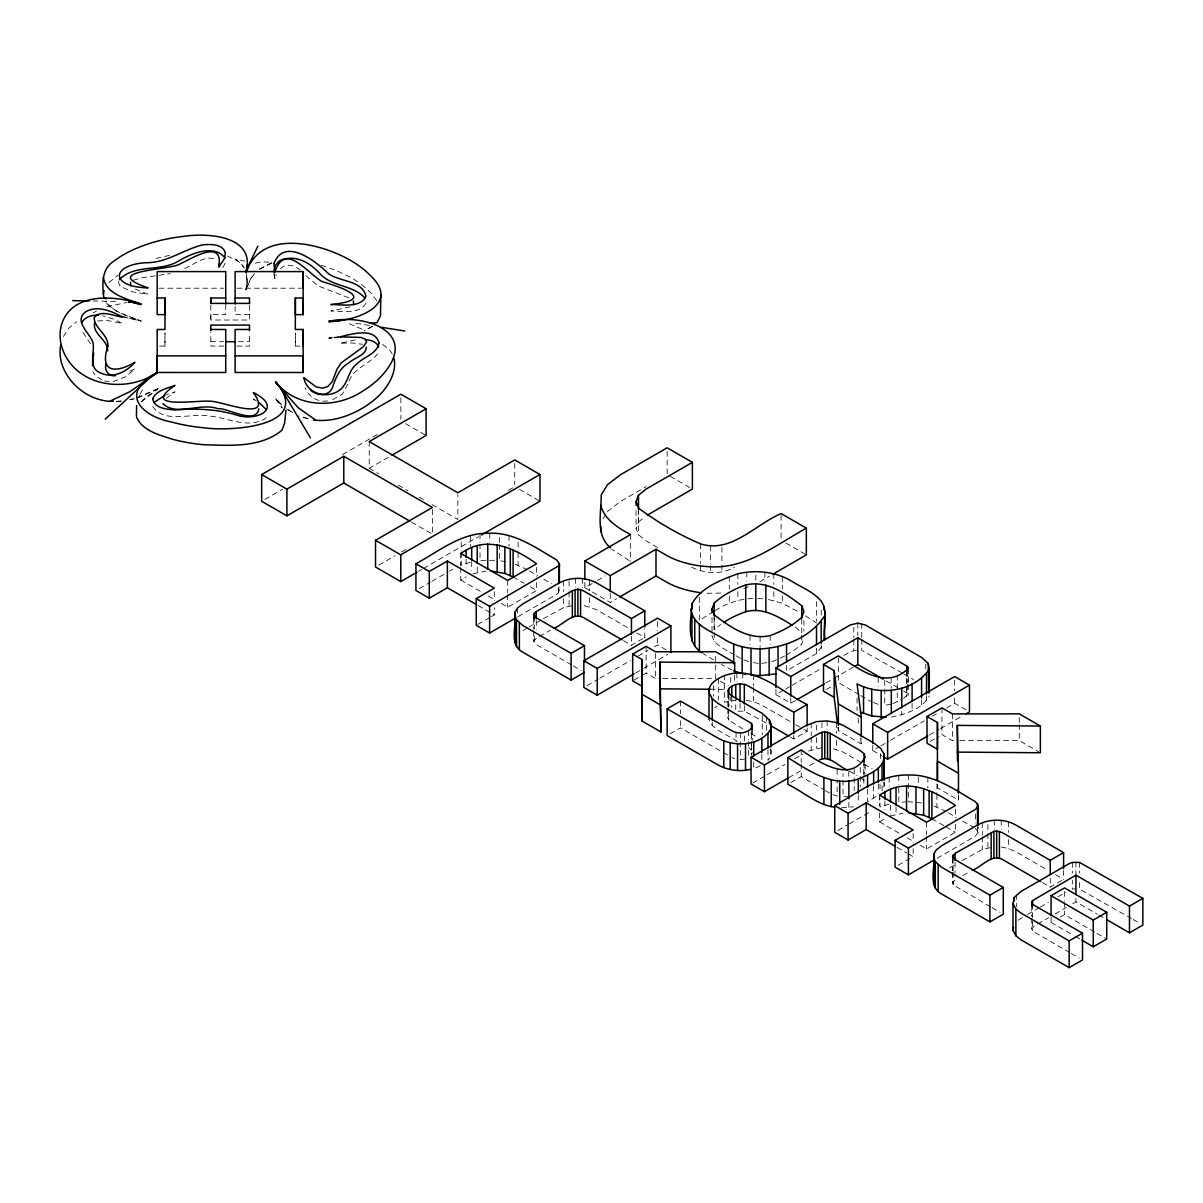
<?xml version="1.0" encoding="UTF-8"?>
<svg xmlns="http://www.w3.org/2000/svg" width="1203" height="1203" viewBox="0 0 1203 1203"><rect width="100%" height="100%" fill="white"/><g stroke="black" fill="none" stroke-linecap="round" stroke-linejoin="round"><path stroke-width="0.75" stroke-dasharray="5 3.75" d="M164.976 346.088L164.976 333.126L164.976 346.088L158.736 346.088M249.487 305.246L249.487 320.013L210.826 320.013L210.841 314.615L225.728 314.615L225.728 305.382M295.337 346.088L295.352 333.126L295.337 346.088L300.028 346.088M958.475 794.687L958.475 800.04L937.408 787.875L937.408 784.191M246.57 273.968L247.096 283.261L245.788 290.329L250.75 278.449L254.179 273.788M247.051 283.953L247.186 277.307M767.98 749.83L767.98 760.522L770.882 755.785L771.183 751.198L770.055 748.341M903.498 698.326L908.4 694.221L903.633 690.973M518.298 616.477L556.568 594.387L558.673 592.568L559.395 586.929M937.122 858.265L975.377 836.175L978.204 832.296L978.204 826.942M657.47 547.5L646.086 540.929L638.613 534.869L636.086 528.433L638.477 522.012L638.477 511.32M786.206 655.124A96.676 55.819 0 0 0 801.739 644.041L803.905 638.252M365.983 303.126C359.441 314.825 342.148 310.87 330.945 311.021L350.72 306.705M571.62 664.958L536.267 644.552L533.696 641.44L536.267 638.312M990.43 906.761L953.152 884.822L953.152 881.634L955.077 880.115L955.077 874.776M273.908 273.412L274.81 278.6L276.299 274.931M138.54 397.802L139.503 395.456M347.802 384.208L342.253 394.283L331.772 400.118M225.141 263.111L221.532 270.179M1069.693 952.52L1034.415 932.16L1031.753 929.017L1034.369 925.904M742.868 728.943L728.717 720.116L727.845 717.68L728.883 715.229M752.371 752.702L751.319 755.183L751.319 740.928M884.145 782.191L884.145 785.754L882.055 790.642L882.055 781.724M139.984 394.268L143.668 387.712M349.126 380.975C354.118 367.471 370.058 364.253 377.998 353.351M63.458 336.494L68.631 328.329L76.601 321.697M891.318 717.123C905.182 714.251 922.19 709.199 929.287 695.935M786.551 665.485L786.551 670.838L816.521 653.53L823.273 644.748M602.929 518.929L605.59 514.508M254.239 274.073L250.916 278.54L245.788 289.998L247.096 283.261L246.374 273.021M141.142 401.877L145.458 397.546L157.924 388.764M141.413 401.907L156.51 389.998M109.007 282.57L117.954 275.156M166.36 398.343L174.961 391.832L166.33 394.825M280.374 268.81C285.667 262.871 294.87 265.186 300.043 270.043M638.477 522.012L644.582 516.989M607.365 511.561L620.568 501.41L646.267 486.568M259.352 269.367L272.495 262.69M259.547 268.886L272.224 262.434L261.758 261.743L253.713 263.502M867.558 789.288L867.558 801.769L878.325 794.897M1018.129 920.205L1025.828 915.393M714.672 707.86L717.183 706.101M372.599 326.389L364.419 330.84M372.283 326.284L364.554 330.449M264.916 499.41L282.72 489.14M342.599 454.554L378.208 433.997M369.216 441.606L369.216 468.328L388.719 457.065M378.78 565.139L395.035 555.756M401.531 552.012L408.028 548.252M508.222 490.403L514.719 486.659M418.569 571.305L421.802 569.44M423.426 568.508L478.463 536.733M419.125 588.643L430.328 582.177M431.937 581.244L447.952 571.996M449.561 571.064L452.764 569.214M460.734 567.575L460.734 580.057L466.117 576.929M477.756 624.447L489.816 617.485M491.32 616.628L494.328 614.883L494.328 607.756M501.215 603.425L507.696 607.169L536.568 590.493L536.568 578.026M584.838 582.372L584.838 587.711L595.876 581.35M597.455 580.432L605.335 575.891M522.899 630.613L527.621 627.876M529.2 626.974L541.786 619.71M543.35 618.793L563.5 607.665L573.876 605.35M539.41 636.507L550.388 630.177M584.838 587.711L610.267 602.402L616.583 598.763M623.41 640.628L631.44 645.259L643.319 638.402M759.755 581.771L769.394 576.207M713.695 611.44L699.334 620.477L699.334 593.756M715.259 610.538C726.807 603.094 740.236 598.553 754.04 598.477M587.049 685.605L598.267 679.124M599.876 678.206L630.312 660.627M638.312 656.011L647.936 650.462M654.342 646.763L657.545 644.898L669.424 651.755M635.665 672.973L642.071 669.274M643.665 668.342L667.695 654.462M634.161 679.996L641.65 675.68M643.139 674.823L646.131 673.094L655.545 678.522L661.003 678.522M670.116 733.83L680.507 727.83L730.447 756.657M775.935 689.304L775.935 694.642L784.01 689.981M785.634 689.048L790.491 686.236M792.1 685.304L821.213 668.507M843.859 655.424L850.326 651.695L857.784 649.861M775.935 694.642L790.777 703.214L795.559 700.462M825.89 682.943L832.265 679.259M833.859 678.342L853.017 667.289M826.461 689.469L830.912 686.898M790.521 737.108L793.769 738.988L807.138 731.274L807.138 727.71M752.687 783.063L765.604 775.589M767.228 774.657L785.003 764.401M794.687 758.807L802.777 754.146M892.701 703.77L901.949 699.229M788.672 777.709L803.213 769.318M809.664 765.589L814.521 762.792M790.837 782.627L801.228 776.627L823.484 789.484M872.761 745.213L872.761 750.552L879.182 746.852M880.791 745.92L888.822 741.289M890.431 740.356L924.145 720.898M932.175 716.266L938.596 712.552M946.611 707.92L954.641 703.289L969.483 711.86M929.348 735.033L938.987 729.469M940.596 728.537L963.062 715.559M929.994 741.514L938.972 736.326M837.935 830.446L847.544 824.897M849.153 823.965L871.573 811.017M879.543 812.942L879.543 821.844L884.927 818.732M898.07 865.378L910.13 858.416M920.024 845.228L926.505 848.972L955.393 832.296L955.393 819.814M949.588 867.859L955.874 864.235M962.159 860.596L982.31 849.468L992.686 847.153M962.926 875.589L969.197 871.964M1042.219 882.416L1050.249 887.062L1062.129 880.205M1027.437 914.475L1038.685 907.979M1040.294 907.047L1048.324 902.415M1057.963 896.852L1065.993 892.205M1037.572 924.054L1048.76 917.588M1055.151 913.889L1066.354 907.438M1072.745 903.739L1075.948 901.889L1097.031 914.069M1051.076 917.077L1051.076 922.43L1054.069 920.701M1060.054 917.242L1064.535 914.656L1095.362 932.445M158.029 388.554L136.676 397.877M157.864 388.975L139.022 397.396M184.63 268.51C194.149 264.645 205.818 253.953 216.63 259.938M93.112 312.885L96.39 311.186M129.939 371.201L134.886 368.735L125.804 376.659L113.804 381.351A13.97 8.06 0 0 1 104.616 380.855M808.611 751.033L821.965 747.649M743.74 588.733L748.537 586.643M760.236 765.89L753.74 768.717L753.74 761.589M691.62 567.199C705.093 573.786 721.214 574.914 734.522 567.199M133.247 280.254L141.819 277.818L170.33 273.592M473.08 573.711L485.997 571.094M890.506 815.965L903.062 813.153M470.388 562.252L461.2 565.154L461.2 552.673M889.197 804.055L880.01 806.942L880.01 798.04M106.872 306.66L126.751 302.554M736.868 699.815L724.507 702.326L724.507 675.605M129.638 399.712L133.157 398.794M131.022 399.682L134.42 398.825M97.623 320.945L106.781 320.404L122.465 323.457L113.398 318.975L102.676 315.742M841.544 807.845L853.559 806.777M355.261 339.968L339.847 343.306L351.847 342.945L362.524 344.299M766.161 723.048L744.326 711.108L735.755 711.259L735.755 700.567M744.552 759.138L740.296 759.74L740.296 733.003M761.77 663.304L766.807 662.688M1075.918 888.701L1072.339 889.137L1072.339 880.235M338.81 336.75L328.855 337.938L338.705 337.276M339.742 337.005L328.855 338.284L338.103 337.682M848.777 796.236L843.002 796.897L843.002 773.74M891.182 704.387L884.731 705.108L884.731 678.387M116.601 401.276L121.338 400.93M116.18 401.622L122.917 401.155M906.942 801.86L898.821 802.326L898.821 786.281M327.637 400.93C318.118 402.494 308.344 396.84 305.066 387.742M707.093 593.29L722.642 593.034M159.037 288.209L223.878 288.209M236.946 288.209L301.306 288.209M249.487 314.615L235.111 314.615L235.111 305.382M210.826 341.697L223.713 341.697M238.45 341.697L249.487 341.697M223.863 346.088L210.826 346.088L210.826 332.464M236.916 346.088L249.487 346.088L249.487 332.464M662.838 678.522L715.71 678.492L715.71 653.545M941.964 707.875L941.964 734.597L952.415 740.627L957.994 740.627M959.844 740.627L1019.287 740.597L1038.73 751.83M710.387 689.244L727.198 689.379M92.962 300.991L116.886 301.427M757.664 598.477L763.093 598.808M494.628 560.267L480.012 560.523L480.012 544.478M753.364 662.673L758.401 663.304M355.847 323.276L370.344 325.562M746.371 700.417L753.514 701.65L761.649 705.018L794.145 723.77M833.303 748.777L843.468 752.251L862.551 763.258M768.461 599.56L782.296 603.199L799.303 612.282M505.846 561.726L499.486 560.568L499.486 544.523M921.483 802.942L908.566 801.769L908.566 775.033M120.947 316.133L141.142 320.78C128.345 316.554 113.939 312.449 105.503 301.216M123.262 316.915L141.142 321.126L118.541 312.254M584.192 605.59L596.598 609.726L628.733 628.267M1001.227 847.032L1008.37 848.461L1015.407 851.513L1047.542 870.07M307.712 418.824L298.765 415.937M308.163 418.614L300.299 416.163M321.276 265.262L335.577 270.164L350.93 277.577A119.653 69.082 0 0 1 358.659 282.54M515.079 564.237L526.448 569.214M933.904 806.025L945.257 811.017M227.578 255.968L238.66 261.637L243.623 267.216M873.483 702.567L878.19 704.266M832.867 794.597L837.138 796.16L837.138 780.115M349.276 323.772L365.261 330.524M743.8 659.74L750.01 662.236M732.056 757.589L734.717 758.687M101.984 379.998L95.323 375.562L92.902 371.516M348.675 297.818L318.193 285.968L305.742 275.562M244.976 261.111L235.472 259.096L241.878 264.359L244.45 268.013M732.146 670.101L721.334 664.447M135.172 289.006L148.134 294.314L132.27 291.788L120.841 286.645A13.97 8.06 0 0 1 118.811 281.442M670.312 476.343L692.387 489.08M785.845 543.034L806.341 554.884M805.499 615.861L816.581 622.989M902.325 673.078L861.754 650.312L861.754 639.62M903.934 674.011L913.588 679.59M886.25 680.943L897.318 687.334M405.591 423.651L426.103 435.486M519.455 489.38L539.967 501.23M629.124 560.493L611.59 549.139M859.122 694.612L838.341 682.612L838.341 655.891M860.716 695.545L871.904 701.996M734.552 654.928L720.717 646.943L714.206 641.575L712.011 635.755L712.011 616.162M736.086 655.815L740.702 658.492M837.874 726.973L838.341 730.672L861.288 743.935L861.288 738.582M872.761 750.552L881.679 755.695M713.605 659.981L703.289 653.74M369.216 468.328L378.885 473.907M398.223 485.08L407.892 490.659M419.17 497.17L425.621 500.884M432.057 504.613L457.847 519.501L457.847 494.553M529.621 571.049L537.546 575.62M543.891 579.29L551.816 583.861M636.763 632.913L644.793 637.545L644.793 628.643M720.447 681.229L728.356 685.785M795.769 724.702L802.266 728.462M803.89 729.394L807.138 731.274M864.145 764.176L872.085 768.777M948.43 812.852L956.355 817.423M962.701 821.093L973.798 827.484M1055.572 874.701L1063.602 879.348M1131.467 918.521L1079.482 889.107L1079.482 880.205M1133.091 919.468L1139.602 923.212M513.095 576.929L524.057 583.26M530.312 586.884L536.568 590.493M849.228 771.003L857.153 775.574M931.904 818.732L944.43 825.965M945.994 826.867L955.393 832.296M1098.655 915.017L1103.527 917.814M411.471 522.087L432.418 534.177L432.418 509.23M750.943 733.604L757.424 737.334M1096.986 933.393L1106.73 939.017M460.734 580.057L481.786 592.207M488.253 595.951L494.734 599.68M825.078 790.401L831.438 794.085M879.543 821.844L900.596 834.01M907.077 837.739L913.543 841.483M737.484 741.379L718.071 730.176L712.251 725.469L709.003 719.304M1051.076 922.43L1073.783 935.543M1075.407 936.475L1080.279 939.287M478.132 605.53L494.328 614.883M896.957 847.333L906.671 852.942M908.28 853.874L913.152 856.686L913.152 844.205M573.214 665.891L581.26 670.522M992.039 907.679L1000.069 912.325M1071.302 953.453L1079.317 958.069M288.479 409.847L292.93 412.719M256.374 400.945L253.367 399.005L255.908 402.479M116.962 311.457L108.3 305.066L105.458 301.502M286.63 408.96L292.69 412.915M382.644 344.404L390.013 350.464L392.479 354.238M795.288 627.109L801.739 632.447M860.325 777.409L864.1 780.567L864.1 764.522M748.807 747.92L751.559 750.221L751.559 741.304M975.377 828.401L978.204 832.296M281.412 404.328L275.517 398.373L282.479 408.118M280.991 404.298L275.517 398.704L281.773 407.291M90.571 343.863L82.09 331.156M376.81 300.735L370.87 292.991A119.653 69.082 0 0 0 360.043 283.532M558.673 588.417L559.395 590.493M152.721 406.434C164.6 424.058 190.931 412.719 208.525 415.997C226.781 417.291 246.239 428.689 263.998 419.381A13.97 8.06 0 0 0 267.036 416.343M858.01 717.98L858.701 723.544M860.581 738.371L861.288 743.935M883.979 782.251L884.145 785.754M958.385 796.356L958.475 800.04M1079.482 862.386L1079.482 873.077M1075.918 861.98L1075.918 874.446M1075.948 898.325L1075.948 901.889M1072.339 862.416L1072.339 873.107M1064.535 891.483L1064.535 900.4M1064.535 902.175L1064.535 914.656M1063.602 870.431L1063.602 877.558M1050.249 878.145L1050.249 887.062M1032.415 903.874L1032.415 930.596M1031.753 905.844L1031.753 916.536M1031.753 918.325L1031.753 929.017M1019.287 717.439L1019.287 722.777M1019.287 724.567L1019.287 740.597M1016.685 894.491L1016.685 906.957M1008.37 821.739L1008.37 832.431M1008.37 839.559L1008.37 848.461M1001.227 820.311L1001.227 829.213M994.295 820.19L994.295 829.093M987.889 824.656L987.889 831.784M987.889 833.574L987.889 847.829M982.31 822.747L982.31 835.213M982.31 837.002L982.31 849.468M977.483 826.656L977.483 834.371M975.377 814.145L975.377 823.063M955.393 809.123L955.393 818.04M955.077 862.295L955.077 872.987M954.641 680.116L954.641 690.808M954.641 697.935L954.641 703.289M953.152 858.1L953.152 870.942M953.152 872.355L953.152 884.822M952.415 713.905L952.415 740.627M952.505 858.28L952.505 870.761M952.505 872.536L952.505 883.228M937.408 784.311L937.408 787.875M936.926 783.83L936.926 792.732M936.926 794.521L936.926 806.987M927.844 777.379L927.844 788.07M926.521 695.74L926.521 701.093M926.505 822.235L926.505 834.717M926.505 836.491L926.505 848.972M925.769 663.966L925.769 671.094M921.588 699.68L921.588 705.033M918.295 777.424L918.295 784.551M913.152 833.514L913.152 842.431M912.1 703.379L912.1 710.507M908.22 668.507L908.4 683.53M908.22 684.552L908.22 695.244M907.739 670.251L907.739 682.718M907.739 684.507L907.739 693.409M906.791 671.424L906.791 682.116M906.791 689.244L906.791 692.808M906.626 669.8L906.626 684.056M906.626 685.83L906.626 696.522M901.769 711.454L901.769 715.018M898.821 775.589L898.821 784.506M897.258 675.199L897.258 701.935M896.04 807.002L896.04 814.13M891.182 677.665L891.182 688.357M890.506 805.273L890.506 814.19M889.197 777.318L889.197 786.236M884.927 800.912L884.927 809.83M880.641 753.664L880.641 760.792M880.01 783.785L880.01 790.912M879.543 795.123L879.543 805.815M878.19 677.545L878.19 686.462M878.325 784.206L878.325 793.108M873.634 785.785L873.634 798.266M865.183 764.281L865.183 773.198M863.814 760.522L863.814 785.469M861.754 623.575L861.754 637.831M860.265 767.379L860.265 774.506M860.265 776.296L860.265 786.988M858.265 795.138L858.265 804.04M857.784 623.139L857.784 635.605M857.062 698.101L857.062 710.567M854.205 769.108L854.205 790.491M853.814 627.184L853.814 637.876M853.814 639.65L853.814 650.342M848.777 771.288L848.777 778.416M848.867 802.386L848.867 807.724M838.341 727.108L838.341 730.672M837.138 769.424L837.138 778.341M836.401 722.597L836.401 733.289M836.401 740.416L836.401 749.319M827.093 720.928L827.093 729.845M821.965 722.702L821.965 729.83M821.183 610.056L821.183 615.41M821.183 645.049L821.183 648.612M816.581 601.605L816.581 621.214M816.521 648.176L816.521 653.53M816.611 725.153L816.611 730.492M816.611 737.619L816.611 748.311M811.228 723.078L811.228 735.544M811.228 737.334L811.228 749.8M803.905 620.432L803.905 631.124M801.739 619.094L801.739 633.349M801.739 635.139L801.739 644.041M801.228 749.905L801.228 762.386M801.228 764.161L801.228 776.627M793.769 735.424L793.769 738.988M790.777 697.875L790.777 703.214M782.296 576.478L782.296 588.944M782.296 596.071L782.296 603.199M781.108 515.365L781.108 540.312M773.815 573.801L773.815 584.493M773.815 591.62L773.815 600.538M770.882 748.657L770.882 755.785M770.161 635.545L770.161 644.462M766.356 716.462L766.356 732.492M764.897 572.192L764.897 581.109M762.266 715.199L762.266 734.792M761.86 754.492L761.86 761.619M760.085 636.778L760.085 647.47M755.86 575.214L755.86 582.342M753.514 674.913L753.514 685.605M753.514 687.394L753.514 701.65M752.371 729.544L752.371 740.236M751.559 732.401L751.559 739.529M751.319 728.462L751.319 739.153M750.01 635.515L750.01 644.417M748.492 730.732L748.492 739.65M748.492 741.424L748.492 757.469M746.807 572.162L746.807 581.079M744.552 735.965L744.552 741.319M744.326 705.755L744.326 711.108M742.792 673.063L742.792 681.981M740.04 703.514L740.04 710.642M737.845 573.771L737.845 584.463M737.845 591.59L737.845 600.492M736.868 673.094L736.868 681.996M736.041 732.507L736.041 741.424M734.672 675.184L734.672 682.312M731.8 696.898L731.8 707.59M730.717 677.424L730.717 684.552M730.717 697.033L730.717 700.597M729.304 576.448L729.304 588.929M729.304 596.056L729.304 603.184M728.883 695.635L728.883 706.326M728.717 693.394L728.717 707.65M728.717 709.424L728.717 720.116M727.845 692.733L727.845 706.988M727.845 708.778L727.845 717.68M721.905 547.185L721.905 563.23M721.905 565.004L721.905 572.132M718.432 678.492L718.432 699.875M714.206 614.838L714.206 630.883M714.206 632.658L714.206 641.575M714.146 617.47L714.146 629.936A96.676 55.819 0 0 1 720.717 624.537M713.424 685.575L713.424 696.266M712.251 721.905L712.251 725.469M710.537 546.027L710.537 563.846M710.537 565.621L710.537 572.748M700.492 543.861L700.492 563.47M700.492 565.245L700.492 570.598M680.507 701.093L680.507 713.574M680.507 720.702L680.507 727.83M667.154 451.351L667.154 474.508M657.545 621.74L657.545 630.658M657.545 637.785L657.545 644.898M655.545 653.575L655.545 678.522M646.131 646.357L646.131 673.094M638.613 508.147L638.613 534.869M636.086 510.613L636.086 528.433M631.44 636.357L631.44 645.259M630.552 534.598L630.552 561.32M610.267 593.485L610.267 602.402M589.56 579.936L589.56 590.628M589.56 597.756L589.56 606.658M582.417 578.508L582.417 587.425M575.47 578.387L575.47 587.305M569.079 581.079L569.079 589.981M569.079 591.771L569.079 606.026M563.5 580.944L563.5 591.635M563.5 598.763L563.5 607.665M558.673 587.229L558.673 592.568M536.568 567.335L536.568 576.237M536.267 620.507L536.267 629.41M534.343 616.297L534.343 629.154M534.343 635.906L534.343 643.034M533.696 618.267L533.696 628.958M533.696 630.748L533.696 641.44M518.117 542.027L518.117 550.944M518.117 552.718L518.117 565.199M517.591 607.951L517.591 616.868M514.719 463.486L514.719 484.869M509.034 535.576L509.034 546.267M507.696 580.432L507.696 592.914M507.696 594.688L507.696 607.169M499.486 537.395L499.486 542.748M494.328 591.711L494.328 600.628M489.756 533.23L489.756 542.147M480.012 533.786L480.012 542.703M477.215 566.989L477.215 572.342M471.696 561.696L471.696 570.598M470.388 535.515L470.388 546.207M466.117 559.109L466.117 568.027M461.2 541.982L461.2 550.899M460.734 553.32L460.734 565.801M400.87 397.757L400.87 419.14M274.81 273.773L274.81 278.6M210.826 305.246L210.826 320.013M156.089 258.48A119.653 69.082 0 0 1 170.119 255.322M784.582 655.996A96.676 55.819 0 0 1 779.529 658.492M776.491 659.815A96.676 55.819 0 0 1 771.77 661.695"/><path stroke-width="1.5" d="M225.728 355.862L157.172 355.862L157.247 372.825L152.586 375.817M157.172 297.998L164.976 297.983L164.976 329.472L157.172 329.472L157.247 372.825M225.728 297.998L210.841 297.998L210.826 303.397L249.487 303.397M295.352 297.998L295.352 314.615L303.141 314.615L303.141 297.998L295.352 297.998L295.337 329.472L303.141 329.472L303.141 346.088M249.487 329.472L235.111 329.472L235.111 372.479L303.141 372.494L303.141 329.472M303.141 314.615L303.141 271.592L235.111 271.592L235.111 304.058M642.026 721.033L642.071 659.56L632.673 654.131L632.673 680.868L642.071 686.296L642.026 721.033L660.988 731.98L659.951 662.116L734.672 662.703L734.672 673.394M937.408 780.521L937.453 722.537L927.017 716.507L927.017 743.243L937.453 749.274L937.453 722.537M93.669 352.945L92.436 365.667M247.262 264.976L246.089 272.254M807.138 725.92L807.138 704.537C781.86 692.402 755.258 664.417 724.507 675.605C717.484 678.567 708.026 683.575 709.003 692.567L712.251 698.748L718.071 703.439L751.559 723.484L752.371 729.544M285.968 410.358L284.66 422.945L282.239 429.591M273.968 271.983L275.111 265.788L279.021 261.246A13.97 8.06 0 0 1 286.961 258.525C300.524 256.585 312.404 265.066 320.93 274.735C333.096 286.87 353.381 285.186 364.78 297.923M584.463 672.372L571.109 680.086L522.899 652.267C508.328 644.477 516.914 625.109 515.095 612.101L517.591 607.951L522.899 603.876L559.079 582.989C570.613 576.944 585.109 576.718 596.598 582.989L644.793 610.823L644.793 626.853M514.914 642.808L515.095 612.101M1063.602 852.611L1050.249 860.325L1002.054 832.506L996.655 830.987L993.889 831.378L955.077 853.393L952.505 856.506L955.077 859.619L1003.287 887.453L1003.287 914.175L989.919 921.889L941.723 894.07C927.137 886.28 935.723 866.912 933.904 853.889L936.4 849.754L941.723 845.679L977.889 824.792C989.422 818.732 1003.919 818.521 1015.407 824.792L1063.602 852.611L1063.602 868.656M933.723 884.611L933.904 853.889M610.417 547.786C595.019 534.643 601.56 512.854 601.154 495.14L607.365 484.824L620.568 474.689L667.154 447.787L692.387 462.358L692.387 489.08L647.409 515.064M600.658 531.846L600.899 526.854M770.882 746.883L771.183 724.462L769.484 720.191L762.266 713.409L731.544 695.665L728.717 693.394L727.845 690.958L728.883 688.507C733.935 683.59 742.146 682.582 748.296 685.996L793.769 712.251L807.138 704.537M246.344 271.788C261.848 228.314 320.599 243.051 350.93 260.63A119.653 69.082 0 0 1 370.87 276.028C402.178 305.878 352.72 322.133 328.855 321.321C364.674 313.156 420.569 332.254 382.343 375.11A119.653 69.082 0 0 1 363.126 390.825C336.479 409.02 296.539 408.358 275.517 381.742C314.75 427.08 229.442 431.636 203.442 427.742A119.653 69.082 0 0 1 171.623 422.042C139.127 415.712 119.653 391.862 157.247 372.479L225.728 372.494L225.728 329.472L210.826 329.472M136.616 405.606L136.42 416.283M106.18 363.682C103.759 369.968 108.721 377.05 115.533 375.622M701.996 652.838C685.214 642.658 691.184 619.966 691.951 603.846C701.048 587.35 720.958 579.951 737.845 573.771C755.258 569.771 774.266 571.485 790.025 580.192C800.431 587.049 813.063 591.305 821.183 601.154C828.626 611.996 823.198 626.101 824.897 638.222M823.98 639.891L824.897 611.5M103.849 297.908C102.285 285.126 101.067 269.397 113.503 261.427C125.052 252.465 138.751 246.78 152.616 242.495A119.653 69.082 0 0 1 184.164 236.299C207.848 232.781 255.728 235.577 246.104 271.773M103.383 294.254L104.044 290.509M1142.85 898.37L1129.482 906.085L1075.948 875.167L1032.4 900.701L1032.415 903.874L1034.415 905.423L1082.52 933.197L1082.52 959.934L1069.166 967.633L1020.956 939.814L1015.873 935.754L1012.986 930.37L1012.986 903.648L1014.129 897.588L1021.016 891.453L1069.211 863.619L1072.339 862.416L1079.482 862.386L1142.85 898.37L1142.85 925.092L1129.482 932.806L1106.775 919.693M1012.986 930.37L1013.558 927.348M246.299 272.254L247.803 267.893M558.673 583.666L559.395 563.771L556.568 559.876C535.891 547.906 514.884 532.373 489.756 533.23C461.772 532.207 439.125 551.139 415.922 563.771L415.922 590.493L429.276 598.207L447.366 587.771L476.523 604.598M895.333 846.401L866.175 829.559L848.085 840.01L834.732 832.296L834.732 805.559C857.934 792.942 880.581 774.01 908.566 775.033C933.708 774.176 954.716 789.694 975.377 801.679L978.204 805.559L975.377 809.454L908.415 848.115L895.062 840.401L895.062 867.122L908.415 874.837L933.919 860.115M712.011 609.034L714.146 603.214A96.676 55.819 0 0 1 745.725 584.974C766.702 579.921 785.98 593.635 801.739 605.711L803.905 611.515L801.739 617.319A96.676 55.819 0 0 1 770.161 635.545C749.198 640.613 729.95 626.913 714.206 614.838L712.011 609.034L712.011 612.598M636.086 505.26L636.086 501.696L638.477 495.275L645.8 489.26L692.387 462.358M533.696 618.267L533.696 614.703L536.267 611.59L572.342 590.763L577.846 589.184L583.229 590.703L631.44 618.537L644.793 610.823M752.371 725.98L751.319 728.462C746.341 733.439 738.131 734.281 732.056 730.853L680.507 701.093L667.154 708.808L667.154 735.544L718.687 765.303C728.356 770.266 739.86 771.965 750.446 769.394M834.641 807.153C817.017 804.867 803.393 791.769 787.86 784.341L787.86 757.619C808.536 770.461 832.476 787.574 858.265 779.093C868.837 774.401 885.994 768.266 883.904 753.77L880.641 748.311L873.679 742.958L843.468 725.514L836.401 722.597L827.093 720.928L816.611 721.589L805.995 725.544L751.063 757.258L751.063 783.995L764.431 791.709L788.672 777.709M247.532 267.577L257.863 246.164M94.646 322.99C92.06 333.832 107.999 339.802 107.699 350.84M130.541 282.224L130.811 285.818M861.288 736.807L861.288 717.199L857.062 683.845C880.115 696.311 914.37 691.379 929.287 669.199L928.235 663.379L921.648 657.5L865.288 624.958L857.784 623.139L850.326 624.958L775.935 667.921L775.935 687.514M353.607 304.615L353.366 301.051M691.018 609.079C692.853 626.703 713.845 631.77 725.965 640.387C736.341 646.191 748.221 648.778 760.055 648.928C783.95 647.936 810.702 637.154 823.98 616.718M667.154 708.808L718.687 738.567C735.153 747.168 760.476 746.176 770.882 729.063M119.413 279.743C134.375 263.457 161.022 272.419 178.991 260.705C191.653 253.517 213.728 243.863 225.006 257.833M376.975 322.599L380.479 315.923L380.84 295.111M81.774 322.569C85.022 316.705 92.255 314.855 98.526 315.246M154.029 402.449L164.781 395.426M282.058 430.133C260.675 448.042 229.623 445.471 203.442 444.704A119.653 69.082 0 0 1 171.623 439.005C158.841 434.734 142.39 430.749 136.556 417.125M105.217 419.14L151.954 375.862M558.673 565.846L489.606 606.312L476.253 598.598L476.253 625.319L489.606 633.034L515.11 618.312M409.847 521.155L343.787 483.02L286.916 515.846L261.668 501.275L261.668 474.553L400.87 394.193L426.103 408.764L426.103 435.486L391.967 455.2M261.668 474.553L286.916 489.125L343.787 456.283L432.418 507.455L375.531 540.282L375.531 567.019L400.764 581.59L416.96 572.237M426.103 408.764L369.216 441.606L457.847 492.764L514.719 459.922L539.967 474.493L539.967 501.23L481.696 534.869M375.531 540.282L400.764 554.854L539.967 474.493M415.922 563.771L429.276 571.485L447.366 561.034L494.328 588.147L476.253 598.598M466.117 550.207L460.734 553.32L507.696 580.432L536.568 563.771C517.019 549.56 489.426 536.147 466.117 550.207L466.117 557.335M584.838 578.808L584.838 560.989L630.552 534.598C618.147 527.876 604.477 519.726 600.658 505.11M584.838 560.989L610.267 575.666L655.996 549.275L666.176 555.154A70.165 40.511 0 0 0 707.093 566.568C744.597 570.222 775.529 545.26 806.341 528.147L806.341 554.884L772.612 574.357M553.515 628.357C562.989 625.289 572.312 611.876 583.229 617.44L621.801 639.695M619.725 596.944L655.996 576.011L666.176 581.891A70.165 40.511 0 0 0 701.68 592.793M514.914 616.086L516.508 619.771L522.899 625.53L571.109 653.364L584.463 645.65L584.463 661.68M634.056 673.891L597.214 695.169L583.846 687.454L583.846 660.718L657.545 618.177L670.898 625.891L670.898 652.612M583.846 660.718L597.214 668.432L670.898 625.891M632.673 654.131L646.131 646.357L655.545 651.785L715.71 651.755L734.672 662.703M775.935 667.921L790.777 676.492L857.814 637.785L906.791 666.071L908.22 668.507C885.498 690.597 859.183 668.823 838.341 655.891L823.499 664.462L823.499 691.184L834.175 697.349L837.408 723.274M797.153 699.529L824.296 683.875M854.611 666.357L857.814 664.522L883.092 679.109M751.063 757.258L764.431 764.973L819.363 733.259L824.762 731.755L830.205 733.289L860.325 750.672L864.1 753.83L865.183 757.153C850.356 783.89 817.875 761.679 801.228 749.905L787.86 757.619M872.761 743.424L872.761 723.83L954.641 676.552L969.483 685.124L969.483 711.86L966.28 713.71M872.761 723.83L887.619 732.401L969.483 685.124M927.017 716.507L941.964 707.875L952.415 713.905L1019.287 713.875L1040.354 726.041L1040.354 752.762L957.332 752.101L957.332 725.379L1040.354 726.041M883.152 756.552L887.619 759.123L927.754 735.95M834.732 805.559L848.085 813.273L866.175 802.837L913.152 829.95L895.062 840.401M884.927 792.01L879.543 795.123L926.505 822.235L955.393 805.559C935.829 791.363 908.235 777.95 884.927 792.01L884.927 799.138M972.325 870.16C981.798 867.092 991.122 853.664 1002.054 859.228L1040.61 881.498M933.723 857.889L935.317 861.559L941.723 867.333L989.919 895.167L1003.287 887.453M1051.076 915.303L1051.076 895.694L1064.535 887.919L1106.73 912.28L1106.73 939.017L1093.256 946.776L1081.903 940.22M1051.076 895.694L1093.256 920.054L1106.73 912.28M1012.986 903.648L1015.873 909.017L1020.956 913.077L1069.166 940.911L1082.52 933.197M157.172 372.449C125.518 394.494 72.962 386.343 61.473 345.772A119.653 69.082 0 0 1 61.022 326.539C69.849 291.758 114.556 295.066 141.142 304.164C127.398 298.945 105.969 294.63 103.383 277.307M819.363 759.995C829.724 754.552 838.717 767.003 847.634 770.085M751.003 648.402L751.003 675.124L760.055 675.665L776.251 673.845M376.584 322.705L370.313 323.216M723.544 622.568A96.676 55.819 0 0 1 745.725 611.71C762.687 607.079 778.461 616.553 792.191 625.319M338.885 320.509L328.855 321.667L339.035 320.975M128.48 302.389L131.939 302.058L141.142 304.494L128.962 301.472M860.31 712.071L871.739 715.98L886.235 717.214M235.111 297.998L249.487 297.998L249.487 303.532M225.562 341.697L234.765 341.697M235.111 355.862L303.141 355.862L303.141 372.494M659.951 662.116L659.951 688.838L710.387 689.244M72.706 300.63L89.278 300.93M113.383 401.185L110.165 401.095L129.774 391.727L157.172 372.795L157.172 355.862M490.884 571.079L504.839 573.425L513.095 576.929L513.095 550.207M908.13 812.762L923.648 815.213L931.904 818.732L931.904 792.01M313.366 419.892C330.75 422.358 348.314 416.659 363.126 407.787A119.653 69.082 0 0 0 382.343 392.073C390.088 382.945 396.569 370.885 394.073 358.569M109.759 401.396C87.849 399.712 67.804 383.817 61.473 362.735A119.653 69.082 0 0 1 60.721 345.05M381.231 327.276L404.809 331.005M365.832 339.637L369.742 340.254A13.97 8.06 0 0 1 376.689 343.772L378.704 347.065M745.68 674.161L742.131 673.515L742.131 646.793M733.695 670.853L740.446 672.988M106.135 298.87L103.909 297.788M806.341 528.147L781.108 513.576C755.499 524.403 730.973 553.741 700.492 543.861C678.733 534.568 657.56 522.313 638.613 508.147L636.086 501.696M823.499 664.462L834.175 670.627L838.341 703.95L838.341 725.334M838.341 703.95L861.288 717.199M958.475 792.912L958.475 773.303L937.408 761.138L937.408 780.747M771.033 725.86L788.897 736.176M584.463 645.65L536.267 617.816L533.696 614.703M642.026 694.311L660.988 705.259M315.412 419.862L298.254 407.772L275.517 382.088L279.773 387.411M310.344 389.817C316.419 395.922 328.494 396.81 332.359 387.832C335.592 378.103 339.577 367.892 349.126 362.659C354.314 357.847 365.877 355.456 366.404 347.126M259.382 402.9L266.179 409.471M280.449 387.622L310.464 437.907M928.761 693.018L928.235 663.379M162.961 403.576C175.894 416.87 201.036 402.148 217.848 408.719C226.976 407.276 255.968 425.591 258.84 408.809M219.066 263.953L219.367 266.705M957.332 725.379L958.475 773.303M957.332 752.101L957.543 761.319M958.205 788.973L958.295 792.657M659.951 688.838L660.988 731.98M1129.482 906.085L1129.482 932.806M1093.256 920.054L1093.256 946.776M1075.948 875.167L1075.948 894.761M1069.166 940.911L1069.166 967.633M1050.249 860.325L1050.249 874.581M1032.4 900.701L1032.4 906.054M1031.753 902.28L1031.753 905.844M1015.873 909.017L1015.873 935.754M1014.129 897.588L1014.129 901.152M999.392 831.363L999.392 858.1M996.655 830.987L996.655 857.724M993.889 831.378L993.889 858.115M991.152 832.566L991.152 859.288M989.919 895.167L989.919 921.889M978.204 805.559L978.204 825.168M977.483 803.484L977.483 825.453M955.077 853.393L955.077 860.521M953.152 854.912L953.152 858.476M938.175 864.777L938.175 891.513M935.317 861.559L935.317 888.295M929.287 669.199L929.287 692.372M929.122 790.612L929.122 817.333M926.521 674.357L926.521 693.966M923.648 788.491L923.648 815.213M921.588 678.297L921.588 697.905M915.979 786.612L915.979 813.333M912.1 683.77L912.1 701.59M908.415 848.115L908.415 874.837M907.739 666.688L907.739 670.251M906.791 666.071L906.791 671.424M906.566 785.92L906.566 810.867M901.769 688.296L901.769 707.89M896.04 787.409L896.04 805.228M891.318 690.402L891.318 713.559M890.506 789.243L890.506 801.709M887.619 732.401L887.619 759.123M884.145 759.033L884.145 780.416M883.904 753.77L883.904 778.702M882.055 763.905L882.055 779.95M881.167 690.567L881.167 717.289M878.325 768.161L878.325 782.416M873.634 771.529L873.634 784.01M871.739 689.244L871.739 715.98M867.558 775.033L867.558 787.514M866.175 802.837L866.175 829.559M864.1 753.83L864.1 762.747M863.543 686.853L863.543 713.59M858.265 779.093L858.265 793.348M857.814 637.785L857.814 664.522M848.867 781.003L848.867 798.822M848.085 813.273L848.085 840.01M839.709 781.153L839.709 804.311M834.175 670.627L834.175 697.349M831.258 779.95L831.258 806.672M830.205 733.289L830.205 760.025M827.514 732.131L827.514 758.867M824.762 731.755L824.762 758.476M823.95 606.282L823.95 609.846M823.905 777.785L823.905 804.506M822.025 732.131L822.025 758.852M821.183 621.891L821.183 643.259M816.521 626.793L816.521 644.613M801.739 605.711L801.739 618.192M793.769 712.251L793.769 733.635M790.777 676.492L790.777 696.086M786.551 644.101L786.551 661.921M778.04 646.793L778.04 666.387M771.183 724.462L771.183 745.845M769.484 720.191L769.484 723.755M769.123 648.402L769.123 675.124M767.98 733.8L767.98 748.055M765.875 585.019L765.875 611.741M764.431 764.973L764.431 791.709M761.86 738.447L761.86 752.702M760.055 648.928L760.055 675.665M755.8 583.741L755.8 610.477M753.74 741.98L753.74 756.236M751.559 723.484L751.559 728.838M745.725 584.974L745.725 611.71M745.514 743.68L745.514 770.401M744.326 684.372L744.326 703.981M740.04 683.905L740.04 701.725M737.559 743.83L737.559 770.552M735.755 684.537L735.755 698.793M733.695 644.116L733.695 663.725M731.8 686.206L731.8 696.898M730.206 742.792L730.206 769.514M728.883 688.507L728.883 693.845M723.8 740.928L723.8 767.664M714.146 603.214L714.146 615.68M712.251 698.748L712.251 720.131M709.033 689.154L709.003 719.304M699.409 624.327L699.409 651.049M694.763 619.44L694.763 646.176M691.951 603.846L691.951 609.184M691.966 614.312L691.966 641.034M655.996 549.275L655.996 576.011M642.071 659.56L642.071 686.296M638.477 495.275L638.477 509.531M631.44 618.537L631.44 634.567M610.267 575.666L610.267 591.711M597.214 668.432L597.214 695.169M580.583 589.575L580.583 616.297M577.846 589.184L577.846 615.921M575.079 589.59L575.079 616.312M572.342 590.763L572.342 617.485M571.109 653.364L571.109 680.086M559.395 563.771L559.395 583.365M536.267 611.59L536.267 618.718M534.343 613.109L534.343 618.462M519.365 622.989L519.365 649.71M516.508 619.771L516.508 646.492M510.313 548.809L510.313 575.545M504.839 546.688L504.839 573.425M497.155 544.809L497.155 571.53M489.606 606.312L489.606 633.034M487.756 544.132L487.756 569.064M477.215 545.606L477.215 563.425M471.696 547.44L471.696 559.906M447.366 561.034L447.366 587.771M429.276 571.485L429.276 598.207M400.764 554.854L400.764 581.59M343.787 456.283L343.787 483.02M303.141 271.592L303.141 288.209M286.916 489.125L286.916 515.846M249.487 330.614L249.487 325.066L210.826 325.081L210.826 330.614M225.728 304.058L225.728 271.592L157.172 271.592L157.172 314.615L164.976 314.615L164.976 297.983M210.841 297.998L210.841 303.532M225.412 252.961L224.465 258.63L218.871 267.066C223.923 236.374 188.796 260.6 177.518 265.081C163.849 270.073 99.984 271.457 148.134 287.878C109.638 287.006 110.841 264.84 145.924 262.705C166.661 263.021 183.307 249.577 202.6 244.871C210.284 244.134 222.766 243.683 225.412 252.961M152.781 398.614C153.804 408.449 167.473 409.426 175.277 409.937C196.42 408.298 217.653 409.035 238.029 415.546C257.953 421.306 283.773 407.697 253.367 392.554C275.367 423.606 220.871 400.749 210.781 401.321C199.848 399.516 138.36 410.494 174.961 385.396C167.187 388.389 156.51 390.208 152.781 398.614M273.983 263.337L274.81 272.164C285.141 240.585 308.254 274.314 322.329 281.667C344.825 288.179 375.577 299.773 330.945 304.57C341.983 304.284 359.832 308.509 366.013 296.449C362.494 280.104 339.832 282.058 328.404 273.637C316.449 261.698 284.705 236.435 273.983 263.337M107.909 345.908C98.902 373.276 116.135 373.231 134.886 362.283C126.871 371.742 113.022 378.75 100.887 373.08C87.503 368.118 94.887 353.08 93.037 342.915C90.15 332.915 72.872 321.126 85.909 311.637C97.654 304.991 111.744 311.231 122.465 317.021C114.24 316.314 100.24 309.111 94.12 317.757C94.405 328.63 108.42 334.389 107.909 345.908M379.035 342.81C377.261 354.058 363.231 356.975 356.283 364.389C347.817 371.035 348.389 383.742 339.682 390.058C327.261 399.516 306.705 393.967 303.803 377.697L316.133 386.87L322.63 388.178L327.953 386.434L332.269 381.546L337.051 369.156L341.126 362.945L363.351 346.765L366.569 341.893L365.336 339.261L361.05 337.457L339.847 336.855C351.246 334.299 374.479 326.855 379.035 342.81"/></g></svg>
